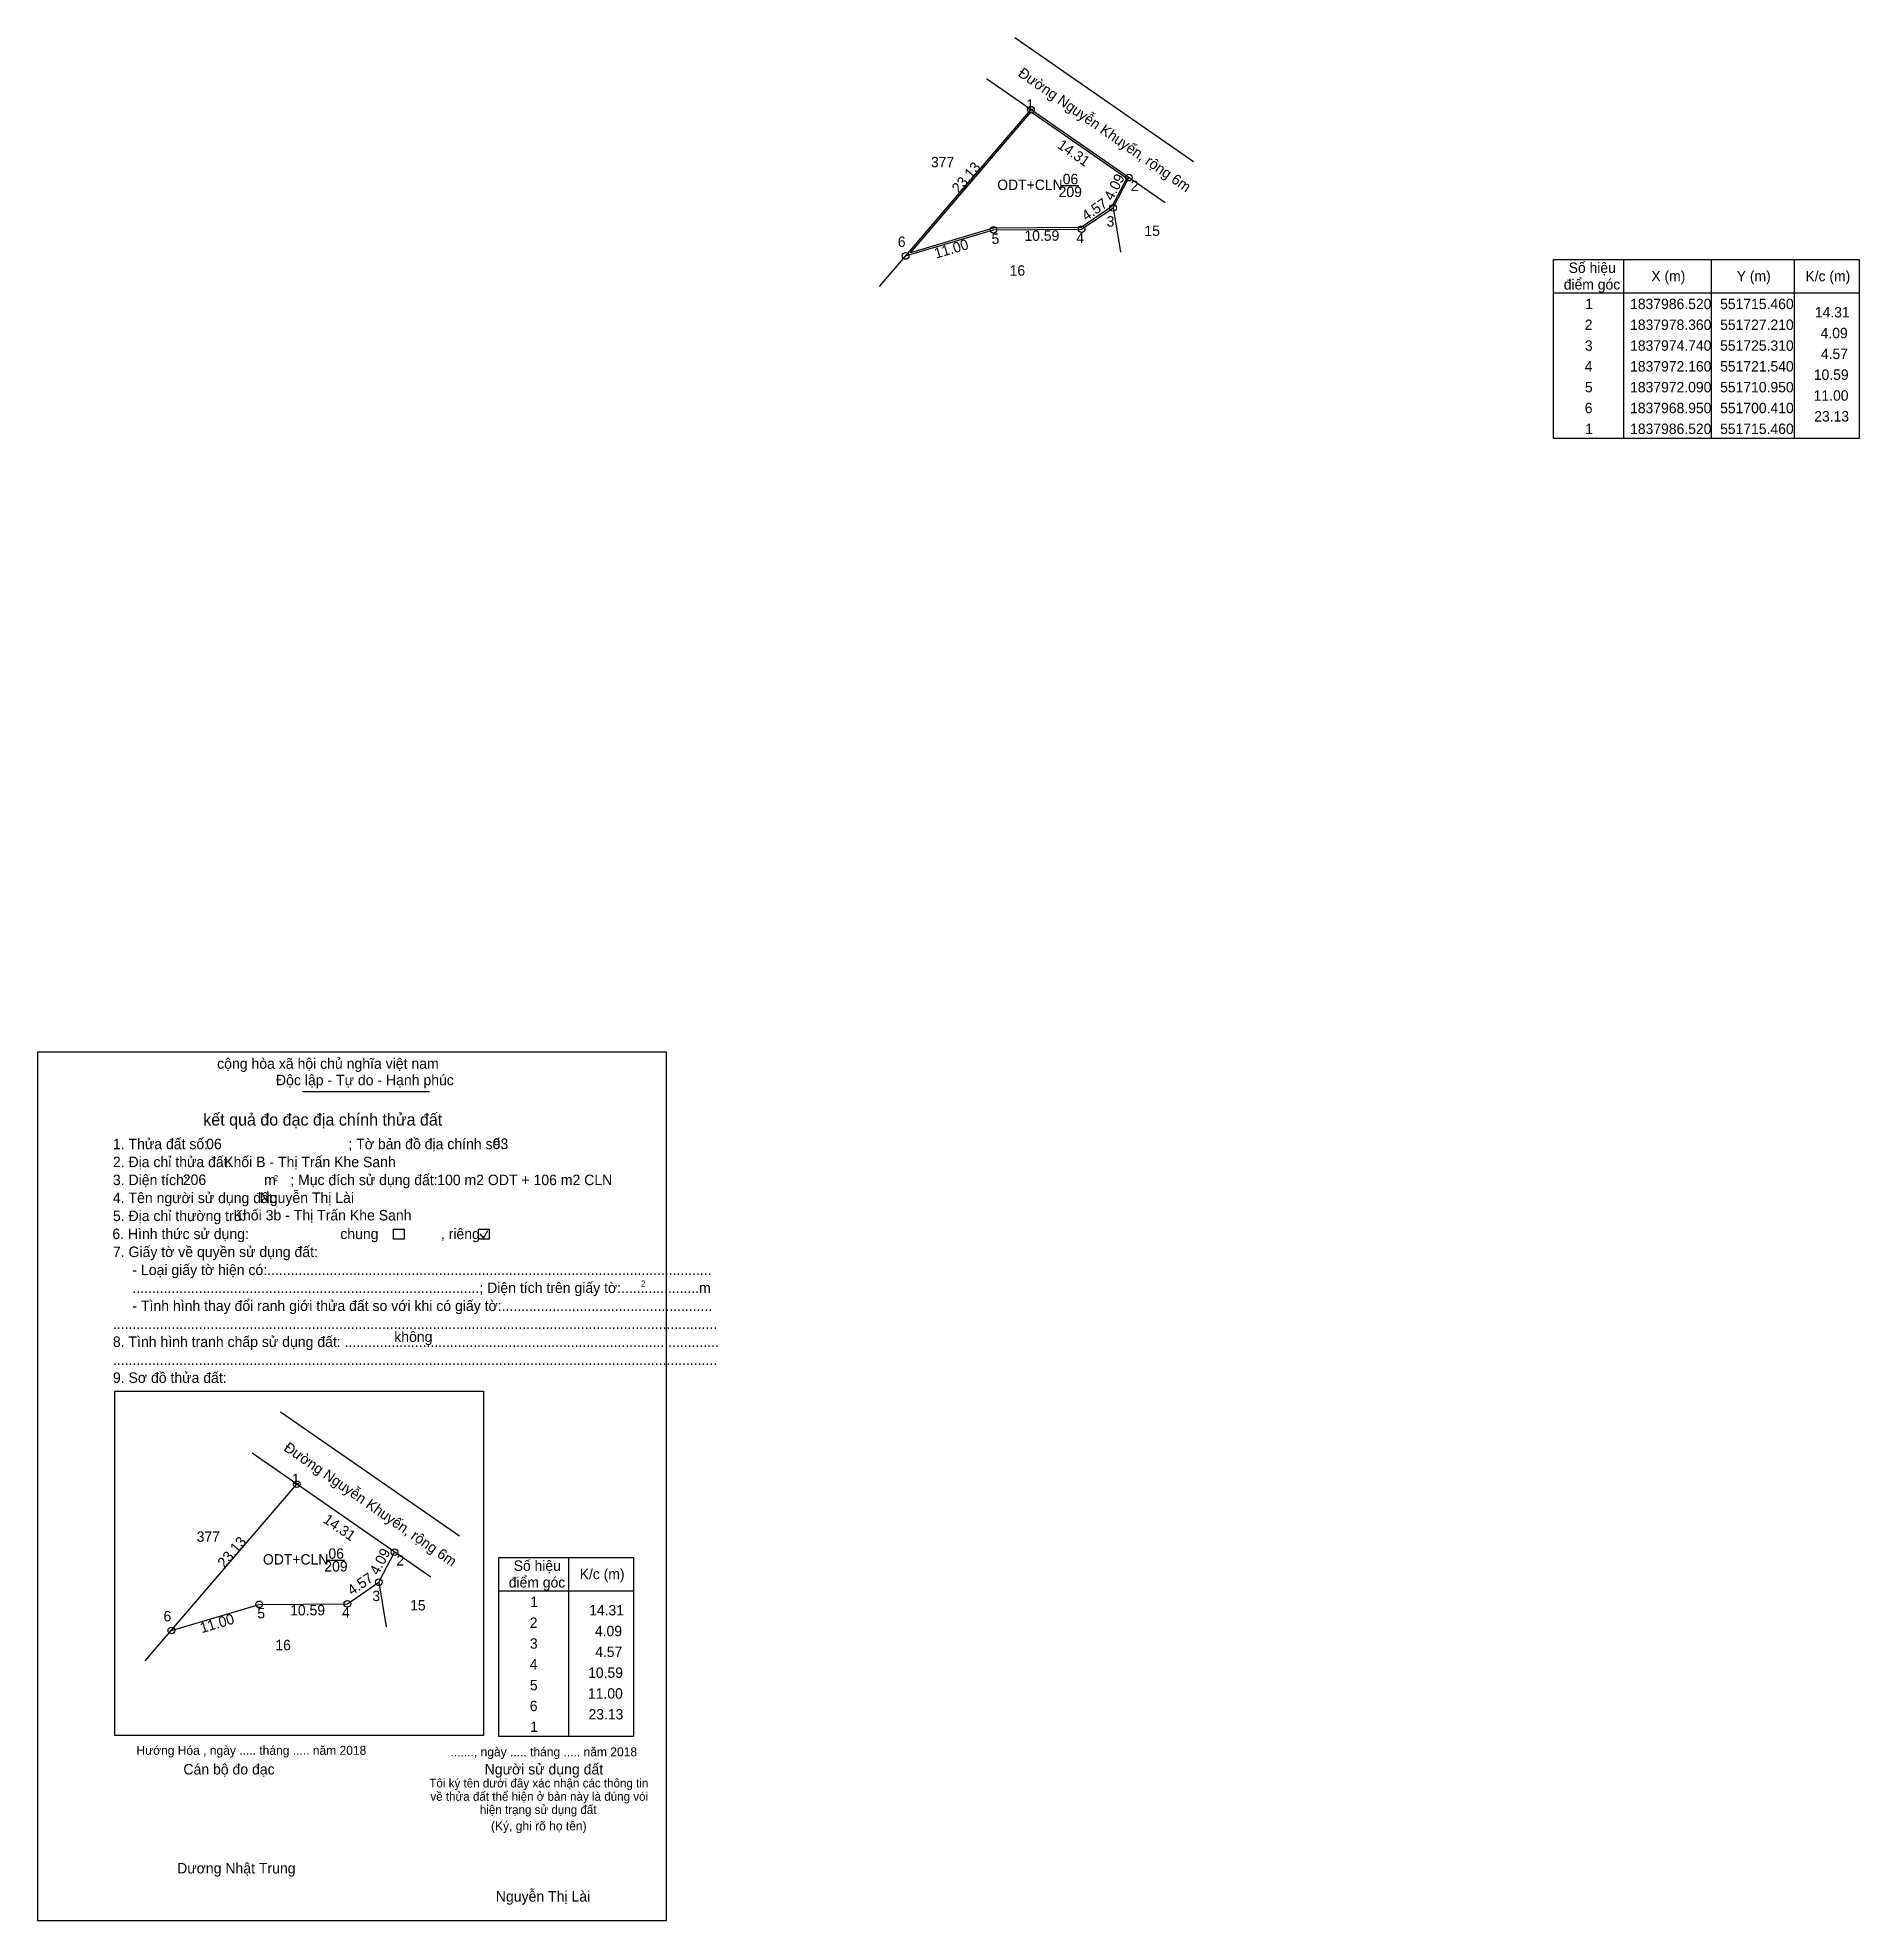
# Model space of a CAD drawing. Extents: x 551596 to 551815, y 1837769 to 1837995.
import ezdxf

# ---------------------------------------------------------------- set-up
doc = ezdxf.new("R2010")
doc.units = 0
for name, color, linetype in [('Level 1', 7, 'Continuous'), ('Level 28', 7, 'Continuous'), ('Level 6', 7, 'Continuous'), ('Level 63', 7, 'Continuous'), ('Level 7', 7, 'Continuous')]:
    doc.layers.add(name, color=color, linetype=linetype)

msp = doc.modelspace()

# ---------------------------------------------------------------- linework, layer by layer
at = {"layer": 'Level 1'}
msp.add_lwpolyline([(551715.49, 1837986.25), (551726.95, 1837978.3), (551725.16, 1837974.88), (551721.48, 1837972.36), (551710.92, 1837972.29), (551701, 1837969.34)], close=True, dxfattribs=at)
at = {"layer": 'Level 28'}
for p, q in [((551734.99, 1837980.27), (551713.52, 1837995.17)), ((551731.57, 1837975.34), (551710.1, 1837990.24)), ((551697.28, 1837965.29), (551715.46, 1837986.52)), ((551725.31, 1837974.74), (551727.21, 1837978.36)), ((551721.54, 1837972.16), (551725.31, 1837974.74)), ((551700.41, 1837968.95), (551710.95, 1837972.09)), ((551710.95, 1837972.09), (551721.54, 1837972.16)), ((551646.82, 1837815.14), (551625.35, 1837830.04)), ((551643.4, 1837810.21), (551621.93, 1837825.11)), ((551609.11, 1837800.16), (551627.29, 1837821.39)), ((551637.14, 1837809.61), (551639.04, 1837813.23)), ((551633.37, 1837807.03), (551637.14, 1837809.61)), ((551612.24, 1837803.82), (551622.78, 1837806.96)), ((551622.78, 1837806.96), (551633.37, 1837807.03))]:
    msp.add_line(p, q, dxfattribs=at)
at = {"layer": 'Level 63'}
for p, q in [((551719.03, 1837977.41), (551721.21, 1837977.41)), ((551725.31, 1837974.74), (551726.19, 1837969.39)), ((551786.62, 1837968.53), (551786.62, 1837947.03)), ((551797.12, 1837968.53), (551797.12, 1837947.03)), ((551807.12, 1837968.53), (551807.12, 1837947.03)), ((551778.22, 1837964.53), (551814.92, 1837964.53)), ((551630.86, 1837812.28), (551633.04, 1837812.28)), ((551651.54, 1837812.6), (551667.74, 1837812.6)), ((551651.54, 1837791.1), (551651.54, 1837812.6)), ((551659.94, 1837812.6), (551659.94, 1837791.1)), ((551659.94, 1837812.6), (551659.94, 1837791.1)), ((551667.74, 1837812.6), (551667.74, 1837791.1)), ((551637.14, 1837809.61), (551638.02, 1837804.26)), ((551651.54, 1837808.6), (551667.74, 1837808.6)), ((551667.74, 1837791.1), (551651.54, 1837791.1))]:
    msp.add_line(p, q, dxfattribs=at)
msp.add_lwpolyline([(551778.22, 1837968.53), (551814.92, 1837968.53), (551814.92, 1837947.03), (551778.22, 1837947.03)], close=True, dxfattribs=at)
for centre in [(551715.46, 1837986.52), (551727.21, 1837978.36), (551725.31, 1837974.74), (551710.95, 1837972.09), (551721.54, 1837972.16), (551700.41, 1837968.95), (551627.29, 1837821.39), (551639.04, 1837813.23), (551637.14, 1837809.61), (551622.78, 1837806.96), (551633.37, 1837807.03), (551612.24, 1837803.82)]:
    msp.add_circle(centre, 0.4, dxfattribs=at)
at = {"layer": 'Level 7'}
for p, q in [((551596.19, 1837873.34), (551596.19, 1837873.34)), ((551627.98, 1837868.55), (551643.24, 1837868.55)), ((551649.27, 1837851.49), (551649.7, 1837850.93)), ((551649.7, 1837850.93), (551650.22, 1837851.87)), ((551671.67, 1837768.94), (551671.67, 1837768.94))]:
    msp.add_line(p, q, dxfattribs=at)
for points in [[(551596.19, 1837873.34), (551671.67, 1837873.34), (551671.67, 1837768.94), (551596.19, 1837768.94)], [(551638.9, 1837852.05), (551640.2, 1837852.05), (551640.2, 1837850.84), (551638.9, 1837850.84)], [(551649.1, 1837852.05), (551650.4, 1837852.05), (551650.4, 1837850.84), (551649.1, 1837850.84)], [(551605.44, 1837832.55), (551649.72, 1837832.55), (551649.72, 1837791.19), (551605.44, 1837791.19)]]:
    msp.add_lwpolyline(points, close=True, dxfattribs=at)

# ---------------------------------------------------------------- texts
at = {"layer": 'Level 1'}
for s, height, p in [('377', 1.25, (551703.45, 1837979.6)), ('06', 1.25, (551719.27, 1837977.57)), ('ODT+CLN', 1.25, (551711.41, 1837976.87)), ('209', 1.25, (551718.78, 1837976.03)), ('15', 1.25, (551729.08, 1837971.35)), ('16', 1.25, (551712.9, 1837966.58)), ('377', 1.25, (551615.28, 1837814.47)), ('ODT+CLN', 1.25, (551623.24, 1837811.74)), ('06', 1.25, (551631.1, 1837812.44)), ('209', 1.25, (551630.61, 1837810.9)), ('15', 1.25, (551640.91, 1837806.22)), ('16', 1.25, (551624.73, 1837801.45)), ('Hướng Hóa , ngày ..... tháng ..... năm 2018', 1.08, (551608.04, 1837788.88))]:
    msp.add_text(s, height=height, dxfattribs=at).set_placement(p)
at = {"layer": 'Level 6'}
for s, p in [('100 m2 ODT + 106 m2 CLN', (551644.16, 1837857.32)), ('Nguyễn Thị Lài', (551622.84, 1837855.18))]:
    msp.add_text(s, height=1.26, dxfattribs=at).set_placement(p)
at = {"layer": 'Level 63'}
for s, rotation, p in [('Đường Nguyễn Khuyến, rộng 6m', 325.2397, (551713.81, 1837990.64)), ('14.31', 325.2213, (551718.53, 1837982.01)), ('23.13', 49.4175, (551706.78, 1837976.39)), ('4.09', 62.3067, (551725.25, 1837975.51)), ('4.57', 34.3858, (551722.09, 1837973.11)), ('10.59', 0.3787, (551714.68, 1837970.75)), ('11.00', 16.5895, (551704.06, 1837968.62)), ('Đường Nguyễn Khuyến, rộng 6m', 325.2397, (551625.64, 1837825.51)), ('14.31', 325.2213, (551630.36, 1837816.88)), ('23.13', 49.4175, (551618.61, 1837811.26)), ('4.09', 62.3067, (551637.08, 1837810.38)), ('4.57', 34.3858, (551633.92, 1837807.98)), ('10.59', 0.3787, (551626.51, 1837805.62)), ('11.00', 16.5895, (551615.89, 1837803.49))]:
    msp.add_text(s, height=1.25, rotation=rotation, dxfattribs=at).set_placement(p)
for s, p in [(' 1', (551714.42, 1837986.52)), (' 2', (551726.97, 1837976.74)), (' 3', (551724.08, 1837972.48)), (' 5', (551710.26, 1837970.4)), (' 4', (551720.44, 1837970.5)), (' 6', (551699, 1837970.04)), ('Số hiệu', (551780.02, 1837966.91)), ('X (m)', (551789.95, 1837965.91)), ('Y (m)', (551800.2, 1837965.91)), ('K/c (m)', (551808.45, 1837965.91)), ('điểm góc', (551779.43, 1837964.91)), (' 1', (551781.55, 1837962.56)), ('1837986.520', (551787.4, 1837962.56)), ('551715.460', (551798.21, 1837962.56)), ('14.31', (551809.58, 1837961.56)), (' 2', (551781.49, 1837960.06)), ('1837978.360', (551787.4, 1837960.06)), ('551727.210', (551798.21, 1837960.06)), ('4.09', (551810.28, 1837959.06)), (' 3', (551781.51, 1837957.56)), ('1837974.740', (551787.4, 1837957.56)), ('551725.310', (551798.21, 1837957.56)), (' 4', (551781.48, 1837955.06)), ('1837972.160', (551787.4, 1837955.06)), ('551721.540', (551798.21, 1837955.06)), ('4.57', (551810.31, 1837956.56)), (' 5', (551781.51, 1837952.56)), ('1837972.090', (551787.4, 1837952.56)), ('551710.950', (551798.21, 1837952.56)), ('10.59', (551809.46, 1837954.06)), (' 6', (551781.49, 1837950.06)), ('1837968.950', (551787.4, 1837950.06)), ('551700.410', (551798.21, 1837950.06)), ('11.00', (551809.44, 1837951.56)), ('23.13', (551809.51, 1837949.06)), (' 1', (551781.55, 1837947.56)), ('1837986.520', (551787.4, 1837947.56)), ('551715.460', (551798.21, 1837947.56)), (' 1', (551626.25, 1837821.39)), (' 2', (551638.8, 1837811.61)), ('Số hiệu', (551653.34, 1837810.98)), ('K/c (m)', (551661.27, 1837809.98)), (' 3', (551635.91, 1837807.35)), ('điểm góc', (551652.75, 1837808.98)), (' 5', (551622.09, 1837805.27)), (' 4', (551632.27, 1837805.37)), (' 1', (551654.87, 1837806.63)), ('14.31', (551662.4, 1837805.63)), (' 6', (551610.83, 1837804.91)), (' 2', (551654.81, 1837804.13)), ('4.09', (551663.1, 1837803.13)), (' 3', (551654.83, 1837801.63)), ('4.57', (551663.13, 1837800.63)), (' 4', (551654.8, 1837799.13)), (' 5', (551654.83, 1837796.63)), ('10.59', (551662.28, 1837798.13)), (' 6', (551654.81, 1837794.13)), ('11.00', (551662.26, 1837795.63)), (' 1', (551654.87, 1837791.63)), ('23.13', (551662.33, 1837793.13))]:
    msp.add_text(s, height=1.25, dxfattribs=at).set_placement(p)
at = {"layer": 'Level 7'}
for s, height, p in [('cộng hòa xã hội chủ nghĩa việt nam', 1.2599, (551617.74, 1837871.3)), ('Độc lập - Tự do - Hạnh phúc', 1.2599, (551624.8, 1837869.32)), ('kết quả đo đạc địa chính thửa đất', 1.44, (551616.07, 1837864.48)), ('1. Thửa đất số:', 1.2599, (551605.22, 1837861.64)), ('06', 1.26, (551616.42, 1837861.64)), ('; Tờ bản đồ địa chính số:', 1.2599, (551633.5, 1837861.64)), ('93', 1.26, (551650.82, 1837861.66)), ('2. Địa chỉ thửa đất:', 1.2599, (551605.22, 1837859.48)), ('Khối B - Thị Trấn Khe Sanh', 1.26, (551618.58, 1837859.48)), ('3. Diện tích:', 1.2599, (551605.22, 1837857.32)), ('206', 1.26, (551613.61, 1837857.34)), ('m', 1.26, (551623.38, 1837857.32)), ('2', 0.72, (551624.52, 1837857.82)), ('; Mục đích sử dụng đất:', 1.2599, (551626.51, 1837857.32)), ('4. Tên người sử dụng đất:', 1.2599, (551605.22, 1837855.16)), ('5. Địa chỉ thường trú:', 1.2599, (551605.22, 1837853)), ('Khối 3b - Thị Trấn Khe Sanh', 1.26, (551619.72, 1837853.08)), ('6. Hình thức sử dụng:', 1.2599, (551605.15, 1837850.84)), ('chung                , riêng', 1.2599, (551632.52, 1837850.84)), ('7. Giấy tờ về quyền sử dụng đất:', 1.2599, (551605.22, 1837848.68)), ('     - Loại giấy tờ hiện có:..................................................................................................................', 1.25988, (551605.22, 1837846.52)), ('     .........................................................................................; Diện tích trên giấy tờ:....................m', 1.25988, (551605.22, 1837844.36)), ('2', 0.72, (551668.64, 1837845.14)), ('     - Tình hình thay đổi ranh giới thửa đất so với khi có giấy tờ:......................................................', 1.25988, (551605.22, 1837842.2)), ('...........................................................................................................................................................', 1.25988, (551605.22, 1837840.04)), ('8. Tình hình tranh chấp sử dụng đất: ................................................................................................', 1.25988, (551605.22, 1837837.88)), ('không', 1.26, (551639, 1837838.48)), ('...........................................................................................................................................................', 1.25988, (551605.22, 1837835.72)), ('9. Sơ đồ thửa đất:', 1.2599, (551605.22, 1837833.56)), ('......., ngày ..... tháng ..... năm 2018', 1.08, (551645.76, 1837788.7)), ('Cán bộ đo đạc', 1.2599, (551613.68, 1837786.52)), ('Tôi ký tên dưới đây xác nhận các thông tin', 1.0408, (551643.22, 1837784.96)), ('Người sử dụng đất', 1.2599, (551649.86, 1837786.52)), ('về thửa đất thể hiện ở bản này là đúng vói', 1.0408, (551643.34, 1837783.36)), ('hiện trạng sử dụng đất', 1.0408, (551649.28, 1837781.78)), ('(Ký, ghi rõ họ tên)', 1.08, (551650.62, 1837779.8)), ('Dương Nhật Trung', 1.26, (551612.93, 1837774.63)), ('Nguyễn Thị Lài', 1.26, (551651.2, 1837771.25)), ('.', 0.36, (551671.6, 1837768.76))]:
    msp.add_text(s, height=height, dxfattribs=at).set_placement(p)

doc.saveas('drawing.dxf')
